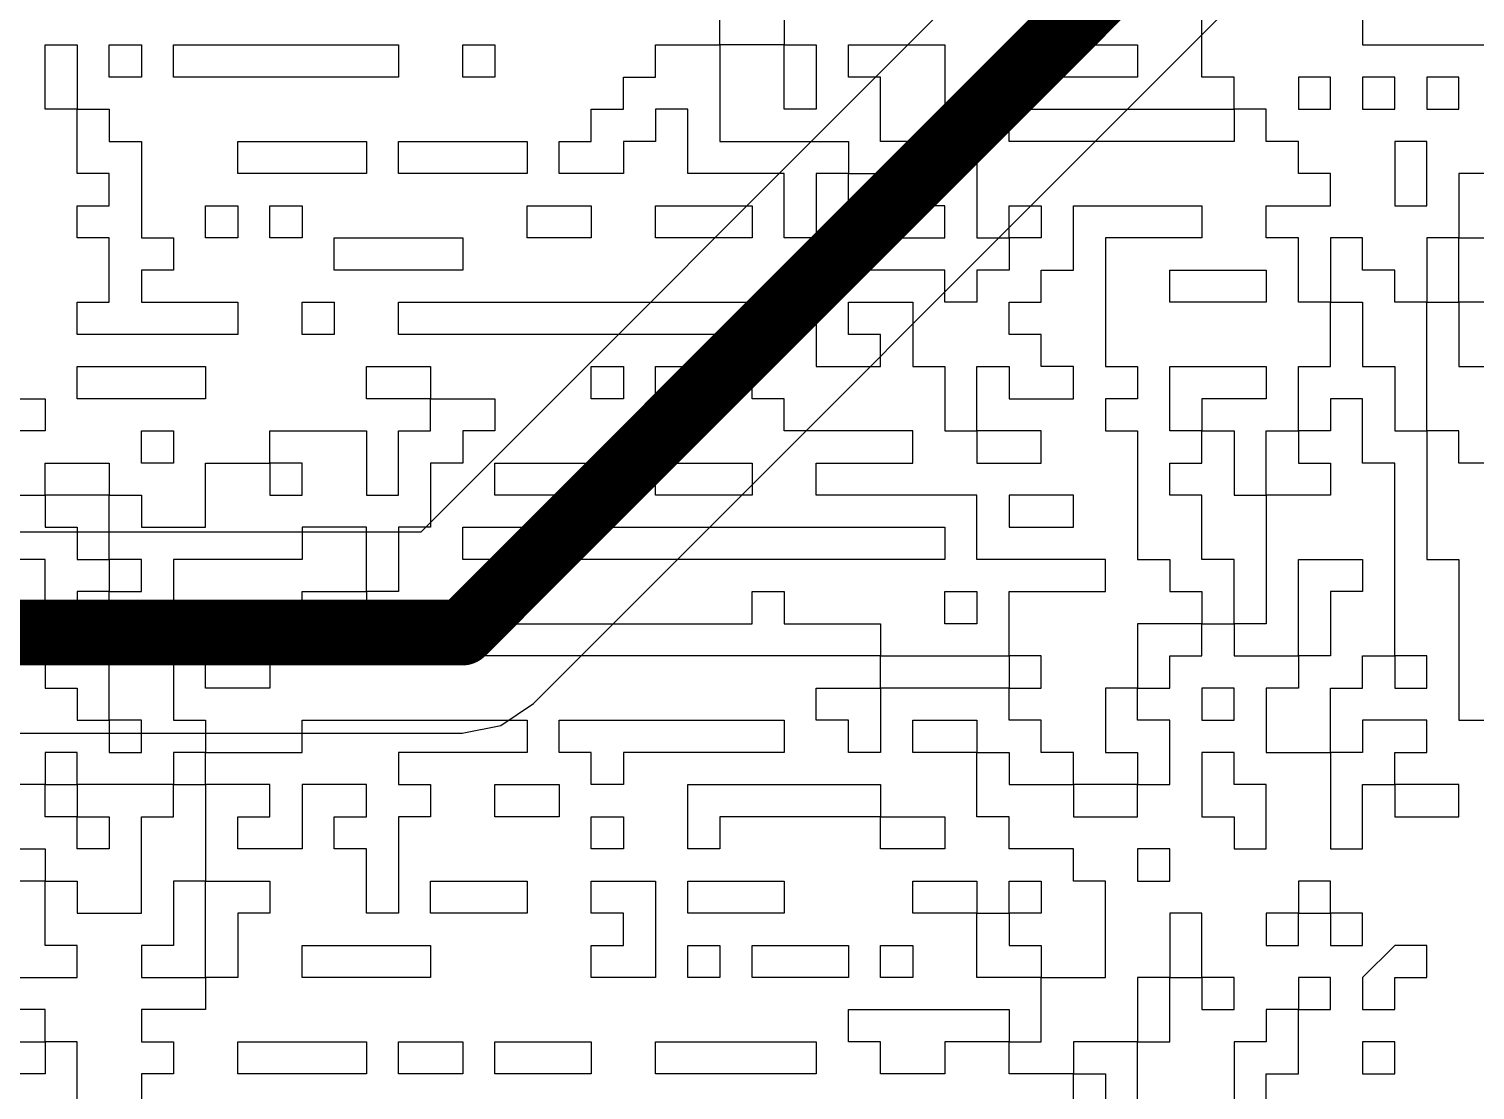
# Model space of a CAD drawing. Header units: inches. Extents: x 0.02 to 6.01, y 0.01 to 5.6.
# Drawn here: x 2.4081 to 2.6283, y 2.4195 to 2.581 of the extents above; entities that cross this region are included whole.
import ezdxf

# ---------------------------------------------------------------- set-up
doc = ezdxf.new("R2010")
doc.units = ezdxf.units.IN
doc.header["$MEASUREMENT"] = 0
for name, color, linetype in [('Bottom Layer', 5, 'Continuous'), ('Bottom Overlay', 54, 'Continuous'), ('Top Layer', 1, 'Continuous')]:
    doc.layers.add(name, color=color, linetype=linetype)

msp = doc.modelspace()

# ---------------------------------------------------------------- linework, layer by layer
at = {"layer": 'Bottom Layer'}
msp.add_lwpolyline([(3.00371, 0.01993, 0.01, 0.01, -0.378866), (0.02422, 2.65597, 0.01, 0.01, 0)], format="xyseb", dxfattribs=at)
at = {"layer": 'Bottom Overlay'}
for p, q in [((2.58675, 2.57365), (2.58675, 2.58833)), ((2.51335, 2.57855), (2.51335, 2.58344)), ((2.52313, 2.58344), (2.52313, 2.57855)), ((2.61121, 2.58344), (2.61121, 2.57855)), ((2.41059, 2.56876), (2.41059, 2.57855)), ((2.41059, 2.57855), (2.41548, 2.57855)), ((2.41548, 2.57855), (2.41548, 2.57365)), ((2.42037, 2.57365), (2.42037, 2.57855)), ((2.42037, 2.57855), (2.42527, 2.57855)), ((2.42527, 2.57855), (2.42527, 2.57365)), ((2.43016, 2.57365), (2.43016, 2.57855)), ((2.43016, 2.57855), (2.46441, 2.57855)), ((2.46441, 2.57855), (2.46441, 2.57365)), ((2.4742, 2.57855), (2.47909, 2.57855)), ((2.4742, 2.57365), (2.4742, 2.57855)), ((2.47909, 2.57855), (2.47909, 2.57365)), ((2.50356, 2.57365), (2.50356, 2.57855)), ((2.50356, 2.57855), (2.51335, 2.57855)), ((2.52313, 2.57855), (2.51335, 2.57855)), ((2.51335, 2.57855), (2.51335, 2.56387)), ((2.52313, 2.57365), (2.52313, 2.57855)), ((2.52313, 2.57855), (2.52803, 2.57855)), ((2.52803, 2.57855), (2.52803, 2.56876)), ((2.53292, 2.57365), (2.53292, 2.57855)), ((2.53292, 2.57855), (2.5476, 2.57855)), ((2.5476, 2.57855), (2.5476, 2.56876)), ((2.55739, 2.57365), (2.55739, 2.57855)), ((2.55739, 2.57855), (2.57696, 2.57855)), ((2.57696, 2.57855), (2.57696, 2.57365)), ((2.61121, 2.57855), (2.63079, 2.57855)), ((2.41548, 2.57365), (2.41548, 2.56876)), ((2.42527, 2.57365), (2.42037, 2.57365)), ((2.45952, 2.57365), (2.43016, 2.57365)), ((2.46441, 2.57365), (2.45952, 2.57365)), ((2.47909, 2.57365), (2.4742, 2.57365)), ((2.49867, 2.56876), (2.49867, 2.57365)), ((2.49867, 2.57365), (2.50356, 2.57365)), ((2.52313, 2.56876), (2.52313, 2.57365)), ((2.53781, 2.57365), (2.53292, 2.57365)), ((2.53781, 2.56387), (2.53781, 2.57365)), ((2.57696, 2.57365), (2.55739, 2.57365)), ((2.59164, 2.57365), (2.58675, 2.57365)), ((2.59164, 2.56876), (2.59164, 2.57365)), ((2.60632, 2.57365), (2.60143, 2.57365)), ((2.60143, 2.57365), (2.60143, 2.56876)), ((2.60632, 2.56876), (2.60632, 2.57365)), ((2.61611, 2.57365), (2.61121, 2.57365)), ((2.61121, 2.57365), (2.61121, 2.56876)), ((2.61611, 2.56876), (2.61611, 2.57365)), ((2.62589, 2.57365), (2.621, 2.57365)), ((2.621, 2.57365), (2.621, 2.56876)), ((2.62589, 2.56876), (2.62589, 2.57365)), ((2.41548, 2.56876), (2.41059, 2.56876)), ((2.41548, 2.55897), (2.41548, 2.56876)), ((2.41548, 2.56876), (2.42037, 2.56876)), ((2.42037, 2.56876), (2.42037, 2.56387)), ((2.49377, 2.56387), (2.49377, 2.56876)), ((2.49377, 2.56876), (2.49867, 2.56876)), ((2.50845, 2.56876), (2.50356, 2.56876)), ((2.50356, 2.56876), (2.50356, 2.56387)), ((2.50845, 2.55897), (2.50845, 2.56876)), ((2.52803, 2.56876), (2.52313, 2.56876)), ((2.5476, 2.56876), (2.55249, 2.56876)), ((2.55249, 2.56876), (2.55249, 2.54919)), ((2.55739, 2.56387), (2.55739, 2.56876)), ((2.55739, 2.56876), (2.59164, 2.56876)), ((2.59164, 2.56876), (2.59164, 2.56387)), ((2.59653, 2.56876), (2.59164, 2.56876)), ((2.59653, 2.56387), (2.59653, 2.56876)), ((2.60143, 2.56876), (2.60632, 2.56876)), ((2.61121, 2.56876), (2.61611, 2.56876)), ((2.621, 2.56876), (2.62589, 2.56876)), ((2.42037, 2.56387), (2.42527, 2.56387)), ((2.42527, 2.56387), (2.42527, 2.54919)), ((2.43995, 2.55897), (2.43995, 2.56387)), ((2.43995, 2.56387), (2.44484, 2.56387)), ((2.44484, 2.56387), (2.44973, 2.56387)), ((2.44973, 2.56387), (2.45952, 2.56387)), ((2.45952, 2.56387), (2.45952, 2.55897)), ((2.46441, 2.55897), (2.46441, 2.56387)), ((2.46441, 2.56387), (2.48399, 2.56387)), ((2.48399, 2.56387), (2.48399, 2.55897)), ((2.48888, 2.55897), (2.48888, 2.56387)), ((2.48888, 2.56387), (2.49377, 2.56387)), ((2.50356, 2.56387), (2.49867, 2.56387)), ((2.49867, 2.56387), (2.49867, 2.55897)), ((2.51335, 2.56387), (2.53292, 2.56387)), ((2.53292, 2.56387), (2.53292, 2.55897)), ((2.54271, 2.56387), (2.53781, 2.56387)), ((2.54271, 2.55897), (2.54271, 2.56387)), ((2.58675, 2.56387), (2.55739, 2.56387)), ((2.59164, 2.56387), (2.58675, 2.56387)), ((2.60143, 2.56387), (2.59653, 2.56387)), ((2.60143, 2.55897), (2.60143, 2.56387)), ((2.621, 2.56387), (2.61611, 2.56387)), ((2.61611, 2.56387), (2.61611, 2.55897)), ((2.621, 2.55408), (2.621, 2.56387)), ((2.42037, 2.55897), (2.41548, 2.55897)), ((2.42037, 2.55408), (2.42037, 2.55897)), ((2.45952, 2.55897), (2.43995, 2.55897)), ((2.48399, 2.55897), (2.46441, 2.55897)), ((2.49867, 2.55897), (2.48888, 2.55897)), ((2.52313, 2.55897), (2.50845, 2.55897)), ((2.52313, 2.55408), (2.52313, 2.55897)), ((2.53292, 2.55897), (2.52803, 2.55897)), ((2.52803, 2.55897), (2.52803, 2.54919)), ((2.53292, 2.54429), (2.53292, 2.55897)), ((2.53292, 2.55897), (2.54271, 2.55897)), ((2.60632, 2.55897), (2.60143, 2.55897)), ((2.60632, 2.55408), (2.60632, 2.55897)), ((2.61611, 2.55897), (2.61611, 2.55408)), ((2.63568, 2.55897), (2.62589, 2.55897)), ((2.62589, 2.55897), (2.62589, 2.54919)), ((2.41548, 2.54919), (2.41548, 2.55408)), ((2.41548, 2.55408), (2.42037, 2.55408)), ((2.43505, 2.54919), (2.43505, 2.55408)), ((2.43505, 2.55408), (2.43995, 2.55408)), ((2.43995, 2.55408), (2.43995, 2.54919)), ((2.44484, 2.54919), (2.44484, 2.55408)), ((2.44484, 2.55408), (2.44973, 2.55408)), ((2.44973, 2.55408), (2.44973, 2.54919)), ((2.48399, 2.54919), (2.48399, 2.55408)), ((2.48399, 2.55408), (2.49377, 2.55408)), ((2.49377, 2.55408), (2.49377, 2.54919)), ((2.50356, 2.54919), (2.50356, 2.55408)), ((2.50356, 2.55408), (2.51824, 2.55408)), ((2.51824, 2.55408), (2.51824, 2.54919)), ((2.52313, 2.54919), (2.52313, 2.55408)), ((2.5476, 2.55408), (2.53781, 2.55408)), ((2.53781, 2.55408), (2.53781, 2.54919)), ((2.5476, 2.54919), (2.5476, 2.55408)), ((2.55739, 2.54919), (2.55739, 2.55408)), ((2.55739, 2.55408), (2.56228, 2.55408)), ((2.56228, 2.55408), (2.56228, 2.54919)), ((2.56717, 2.54429), (2.56717, 2.55408)), ((2.56717, 2.55408), (2.58675, 2.55408)), ((2.58675, 2.55408), (2.58675, 2.54919)), ((2.59653, 2.54919), (2.59653, 2.55408)), ((2.59653, 2.55408), (2.60632, 2.55408)), ((2.61611, 2.55408), (2.621, 2.55408)), ((2.42037, 2.54919), (2.41548, 2.54919)), ((2.42037, 2.54429), (2.42037, 2.54919)), ((2.42527, 2.54919), (2.43016, 2.54919)), ((2.43016, 2.54919), (2.43016, 2.54429)), ((2.43995, 2.54919), (2.43505, 2.54919)), ((2.44973, 2.54919), (2.44484, 2.54919)), ((2.45463, 2.54429), (2.45463, 2.54919)), ((2.45463, 2.54919), (2.4742, 2.54919)), ((2.4742, 2.54919), (2.4742, 2.54429)), ((2.48888, 2.54919), (2.48399, 2.54919)), ((2.49377, 2.54919), (2.48888, 2.54919)), ((2.50845, 2.54919), (2.50356, 2.54919)), ((2.51824, 2.54919), (2.50845, 2.54919)), ((2.52803, 2.54919), (2.52313, 2.54919)), ((2.53781, 2.54919), (2.5476, 2.54919)), ((2.55249, 2.54919), (2.55739, 2.54919)), ((2.56228, 2.54919), (2.55739, 2.54919)), ((2.55739, 2.54919), (2.55739, 2.54429)), ((2.58675, 2.54919), (2.57207, 2.54919)), ((2.57207, 2.54919), (2.57207, 2.52961)), ((2.60143, 2.54919), (2.59653, 2.54919)), ((2.60143, 2.5394), (2.60143, 2.54919)), ((2.61121, 2.54919), (2.60632, 2.54919)), ((2.60632, 2.54919), (2.60632, 2.5394)), ((2.61121, 2.54429), (2.61121, 2.54919)), ((2.62589, 2.54919), (2.621, 2.54919)), ((2.621, 2.54919), (2.621, 2.5394)), ((2.62589, 2.5394), (2.62589, 2.54919)), ((2.62589, 2.54919), (2.63079, 2.54919)), ((2.42037, 2.5394), (2.42037, 2.54429)), ((2.43016, 2.54429), (2.42527, 2.54429)), ((2.42527, 2.54429), (2.42527, 2.5394)), ((2.46931, 2.54429), (2.45463, 2.54429)), ((2.4742, 2.54429), (2.46931, 2.54429)), ((2.5476, 2.54429), (2.53292, 2.54429)), ((2.5476, 2.5394), (2.5476, 2.54429)), ((2.55739, 2.54429), (2.55249, 2.54429)), ((2.55249, 2.54429), (2.55249, 2.5394)), ((2.56228, 2.5394), (2.56228, 2.54429)), ((2.56228, 2.54429), (2.56717, 2.54429)), ((2.58185, 2.5394), (2.58185, 2.54429)), ((2.58185, 2.54429), (2.59164, 2.54429)), ((2.59164, 2.54429), (2.59653, 2.54429)), ((2.59653, 2.54429), (2.59653, 2.5394)), ((2.61611, 2.54429), (2.61121, 2.54429)), ((2.61611, 2.5394), (2.61611, 2.54429)), ((2.41548, 2.53451), (2.41548, 2.5394)), ((2.41548, 2.5394), (2.42037, 2.5394)), ((2.42527, 2.5394), (2.43995, 2.5394)), ((2.43995, 2.5394), (2.43995, 2.53451)), ((2.44973, 2.5394), (2.45463, 2.5394)), ((2.44973, 2.53451), (2.44973, 2.5394)), ((2.45463, 2.5394), (2.45463, 2.53451)), ((2.46441, 2.53451), (2.46441, 2.5394)), ((2.46441, 2.5394), (2.52803, 2.5394)), ((2.52803, 2.5394), (2.52803, 2.52961)), ((2.53292, 2.53451), (2.53292, 2.5394)), ((2.53292, 2.5394), (2.54271, 2.5394)), ((2.54271, 2.5394), (2.54271, 2.52961)), ((2.55249, 2.5394), (2.5476, 2.5394)), ((2.55739, 2.53451), (2.55739, 2.5394)), ((2.55739, 2.5394), (2.56228, 2.5394)), ((2.59653, 2.5394), (2.58185, 2.5394)), ((2.60632, 2.5394), (2.60143, 2.5394)), ((2.60632, 2.52961), (2.60632, 2.5394)), ((2.60632, 2.5394), (2.61121, 2.5394)), ((2.61121, 2.5394), (2.61121, 2.52961)), ((2.621, 2.5394), (2.61611, 2.5394)), ((2.621, 2.51983), (2.621, 2.5394)), ((2.621, 2.5394), (2.62589, 2.5394)), ((2.63079, 2.5394), (2.62589, 2.5394)), ((2.62589, 2.5394), (2.62589, 2.52961)), ((2.43995, 2.53451), (2.41548, 2.53451)), ((2.45463, 2.53451), (2.44973, 2.53451)), ((2.51824, 2.53451), (2.46441, 2.53451)), ((2.51824, 2.52472), (2.51824, 2.53451)), ((2.53781, 2.53451), (2.53292, 2.53451)), ((2.53781, 2.52961), (2.53781, 2.53451)), ((2.56228, 2.53451), (2.55739, 2.53451)), ((2.56228, 2.52961), (2.56228, 2.53451)), ((2.41548, 2.52472), (2.41548, 2.52961)), ((2.41548, 2.52961), (2.43505, 2.52961)), ((2.43505, 2.52961), (2.43505, 2.52472)), ((2.45952, 2.52472), (2.45952, 2.52961)), ((2.45952, 2.52961), (2.46441, 2.52961)), ((2.46441, 2.52961), (2.46931, 2.52961)), ((2.46931, 2.52961), (2.46931, 2.52472)), ((2.49377, 2.52472), (2.49377, 2.52961)), ((2.49377, 2.52961), (2.49867, 2.52961)), ((2.49867, 2.52961), (2.49867, 2.52472)), ((2.50356, 2.52472), (2.50356, 2.52961)), ((2.50356, 2.52961), (2.50845, 2.52961)), ((2.50845, 2.52961), (2.50845, 2.52472)), ((2.52803, 2.52961), (2.53781, 2.52961)), ((2.54271, 2.52961), (2.5476, 2.52961)), ((2.5476, 2.52961), (2.5476, 2.51983)), ((2.55249, 2.51983), (2.55249, 2.52961)), ((2.55249, 2.52961), (2.55739, 2.52961)), ((2.55739, 2.52961), (2.55739, 2.52472)), ((2.56717, 2.52961), (2.56228, 2.52961)), ((2.56717, 2.52472), (2.56717, 2.52961)), ((2.57207, 2.52961), (2.57696, 2.52961)), ((2.57696, 2.52961), (2.57696, 2.52472)), ((2.58185, 2.51983), (2.58185, 2.52961)), ((2.58185, 2.52961), (2.59653, 2.52961)), ((2.59653, 2.52961), (2.59653, 2.52472)), ((2.60143, 2.51983), (2.60143, 2.52961)), ((2.60143, 2.52961), (2.60632, 2.52961)), ((2.61121, 2.52961), (2.61611, 2.52961)), ((2.61611, 2.52961), (2.61611, 2.51983)), ((2.62589, 2.52961), (2.63079, 2.52961)), ((2.38123, 2.52472), (2.41059, 2.52472)), ((2.41059, 2.52472), (2.41059, 2.51983)), ((2.42037, 2.52472), (2.41548, 2.52472)), ((2.42527, 2.52472), (2.42037, 2.52472)), ((2.43505, 2.52472), (2.42527, 2.52472)), ((2.46931, 2.52472), (2.45952, 2.52472)), ((2.46931, 2.51983), (2.46931, 2.52472)), ((2.46931, 2.52472), (2.47909, 2.52472)), ((2.47909, 2.52472), (2.47909, 2.51983)), ((2.49867, 2.52472), (2.49377, 2.52472)), ((2.50845, 2.52472), (2.50356, 2.52472)), ((2.52313, 2.52472), (2.51824, 2.52472)), ((2.52313, 2.51983), (2.52313, 2.52472)), ((2.55739, 2.52472), (2.56717, 2.52472)), ((2.57696, 2.52472), (2.57207, 2.52472)), ((2.57207, 2.52472), (2.57207, 2.51983)), ((2.58675, 2.52472), (2.58675, 2.51983)), ((2.59653, 2.52472), (2.58675, 2.52472)), ((2.61121, 2.52472), (2.60632, 2.52472)), ((2.60632, 2.52472), (2.60632, 2.51983)), ((2.61121, 2.51493), (2.61121, 2.52472)), ((2.41059, 2.51983), (2.40569, 2.51983)), ((2.42527, 2.51493), (2.42527, 2.51983)), ((2.42527, 2.51983), (2.43016, 2.51983)), ((2.43016, 2.51983), (2.43016, 2.51493)), ((2.44484, 2.51493), (2.44484, 2.51983)), ((2.44484, 2.51983), (2.45952, 2.51983)), ((2.45952, 2.51983), (2.45952, 2.51004)), ((2.46441, 2.51004), (2.46441, 2.51983)), ((2.46441, 2.51983), (2.46931, 2.51983)), ((2.47909, 2.51983), (2.4742, 2.51983)), ((2.4742, 2.51983), (2.4742, 2.51493)), ((2.54271, 2.51983), (2.52313, 2.51983)), ((2.54271, 2.51493), (2.54271, 2.51983)), ((2.5476, 2.51983), (2.55249, 2.51983)), ((2.55249, 2.51983), (2.55249, 2.51493)), ((2.56228, 2.51983), (2.55249, 2.51983)), ((2.56228, 2.51493), (2.56228, 2.51983)), ((2.57207, 2.51983), (2.57696, 2.51983)), ((2.57696, 2.51983), (2.57696, 2.50025)), ((2.58675, 2.51983), (2.58185, 2.51983)), ((2.58675, 2.51493), (2.58675, 2.51983)), ((2.58675, 2.51983), (2.59164, 2.51983)), ((2.59164, 2.51983), (2.59164, 2.51004)), ((2.59653, 2.51493), (2.59653, 2.51983)), ((2.59653, 2.51983), (2.60143, 2.51983)), ((2.60143, 2.51983), (2.60143, 2.51493)), ((2.60632, 2.51983), (2.60143, 2.51983)), ((2.61611, 2.51983), (2.621, 2.51983)), ((2.62589, 2.51983), (2.621, 2.51983)), ((2.621, 2.51983), (2.621, 2.50025)), ((2.62589, 2.51493), (2.62589, 2.51983)), ((2.41059, 2.51004), (2.41059, 2.51493)), ((2.41059, 2.51493), (2.42037, 2.51493)), ((2.42037, 2.51493), (2.42037, 2.51004)), ((2.43016, 2.51493), (2.42527, 2.51493)), ((2.43505, 2.50515), (2.43505, 2.51493)), ((2.43505, 2.51493), (2.44484, 2.51493)), ((2.44484, 2.51493), (2.44484, 2.51004)), ((2.44973, 2.51493), (2.44484, 2.51493)), ((2.44973, 2.51004), (2.44973, 2.51493)), ((2.4742, 2.51493), (2.46931, 2.51493)), ((2.46931, 2.51493), (2.46931, 2.50515)), ((2.47909, 2.51004), (2.47909, 2.51493)), ((2.47909, 2.51493), (2.49867, 2.51493)), ((2.49867, 2.51493), (2.49867, 2.51004)), ((2.50356, 2.51004), (2.50356, 2.51493)), ((2.50356, 2.51493), (2.51824, 2.51493)), ((2.51824, 2.51493), (2.51824, 2.51004)), ((2.52803, 2.51004), (2.52803, 2.51493)), ((2.52803, 2.51493), (2.54271, 2.51493)), ((2.55249, 2.51493), (2.56228, 2.51493)), ((2.58185, 2.51004), (2.58185, 2.51493)), ((2.58185, 2.51493), (2.58675, 2.51493)), ((2.59653, 2.51004), (2.59653, 2.51493)), ((2.60143, 2.51493), (2.60632, 2.51493)), ((2.60632, 2.51493), (2.60632, 2.51004)), ((2.61611, 2.51493), (2.61121, 2.51493)), ((2.61611, 2.48557), (2.61611, 2.51493)), ((2.63079, 2.51493), (2.62589, 2.51493)), ((2.40569, 2.51004), (2.41059, 2.51004)), ((2.42037, 2.51004), (2.41059, 2.51004)), ((2.41059, 2.51004), (2.41059, 2.50515)), ((2.42037, 2.50025), (2.42037, 2.51004)), ((2.42037, 2.51004), (2.42527, 2.51004)), ((2.42527, 2.51004), (2.42527, 2.50515)), ((2.44484, 2.51004), (2.44973, 2.51004)), ((2.45952, 2.51004), (2.46441, 2.51004)), ((2.49867, 2.51004), (2.47909, 2.51004)), ((2.50845, 2.51004), (2.50356, 2.51004)), ((2.51824, 2.51004), (2.50845, 2.51004)), ((2.55249, 2.51004), (2.52803, 2.51004)), ((2.55249, 2.50025), (2.55249, 2.51004)), ((2.56717, 2.51004), (2.55739, 2.51004)), ((2.55739, 2.51004), (2.55739, 2.50515)), ((2.56717, 2.50515), (2.56717, 2.51004)), ((2.58675, 2.51004), (2.58185, 2.51004)), ((2.58675, 2.50025), (2.58675, 2.51004)), ((2.59164, 2.51004), (2.59653, 2.51004)), ((2.60632, 2.51004), (2.59653, 2.51004)), ((2.59653, 2.51004), (2.59653, 2.49047)), ((2.41059, 2.50515), (2.41548, 2.50515)), ((2.41548, 2.50515), (2.41548, 2.50025)), ((2.42527, 2.50515), (2.43505, 2.50515)), ((2.45952, 2.50515), (2.44973, 2.50515)), ((2.44973, 2.50515), (2.44973, 2.50025)), ((2.45952, 2.49536), (2.45952, 2.50515)), ((2.46931, 2.50515), (2.46441, 2.50515)), ((2.46441, 2.50515), (2.46441, 2.49536)), ((2.4742, 2.50025), (2.4742, 2.50515)), ((2.4742, 2.50515), (2.5476, 2.50515)), ((2.5476, 2.50515), (2.5476, 2.50025)), ((2.55739, 2.50515), (2.56717, 2.50515)), ((2.41059, 2.50025), (2.40569, 2.50025)), ((2.41059, 2.49047), (2.41059, 2.50025)), ((2.41548, 2.50025), (2.42037, 2.50025)), ((2.42037, 2.50025), (2.42037, 2.49536)), ((2.42527, 2.50025), (2.42037, 2.50025)), ((2.42527, 2.49536), (2.42527, 2.50025)), ((2.44973, 2.50025), (2.43016, 2.50025)), ((2.43016, 2.50025), (2.43016, 2.49047)), ((2.48888, 2.50025), (2.4742, 2.50025)), ((2.49377, 2.50025), (2.48888, 2.50025)), ((2.5476, 2.50025), (2.49377, 2.50025)), ((2.57207, 2.50025), (2.55249, 2.50025)), ((2.57207, 2.49536), (2.57207, 2.50025)), ((2.57696, 2.50025), (2.58185, 2.50025)), ((2.58185, 2.50025), (2.58185, 2.49536)), ((2.59164, 2.50025), (2.58675, 2.50025)), ((2.59164, 2.49047), (2.59164, 2.50025)), ((2.60143, 2.48557), (2.60143, 2.50025)), ((2.60143, 2.50025), (2.61121, 2.50025)), ((2.61121, 2.50025), (2.61121, 2.49536)), ((2.621, 2.50025), (2.62589, 2.50025)), ((2.62589, 2.50025), (2.62589, 2.47579)), ((2.42037, 2.49536), (2.41548, 2.49536)), ((2.41548, 2.49536), (2.41548, 2.49047)), ((2.42037, 2.49047), (2.42037, 2.49536)), ((2.42037, 2.49536), (2.42527, 2.49536)), ((2.44973, 2.49047), (2.44973, 2.49536)), ((2.44973, 2.49536), (2.45952, 2.49536)), ((2.45952, 2.49536), (2.45952, 2.49047)), ((2.46441, 2.49536), (2.45952, 2.49536)), ((2.51824, 2.49047), (2.51824, 2.49536)), ((2.51824, 2.49536), (2.52313, 2.49536)), ((2.52313, 2.49536), (2.52313, 2.49047)), ((2.5476, 2.49047), (2.5476, 2.49536)), ((2.5476, 2.49536), (2.55249, 2.49536)), ((2.55249, 2.49536), (2.55249, 2.49047)), ((2.55739, 2.48557), (2.55739, 2.49536)), ((2.55739, 2.49536), (2.57207, 2.49536)), ((2.58185, 2.49536), (2.58675, 2.49536)), ((2.58675, 2.49536), (2.58675, 2.49047)), ((2.61121, 2.49536), (2.60632, 2.49536)), ((2.60632, 2.49536), (2.60632, 2.48557)), ((2.40569, 2.49047), (2.41059, 2.49047)), ((2.41548, 2.49047), (2.41059, 2.49047)), ((2.41059, 2.49047), (2.41059, 2.48068)), ((2.41548, 2.48557), (2.41548, 2.49047)), ((2.41548, 2.49047), (2.42037, 2.49047)), ((2.43016, 2.49047), (2.43995, 2.49047)), ((2.43995, 2.49047), (2.43995, 2.48557)), ((2.44484, 2.48557), (2.44484, 2.49047)), ((2.44484, 2.49047), (2.44973, 2.49047)), ((2.45952, 2.49047), (2.45463, 2.49047)), ((2.45463, 2.49047), (2.45463, 2.48557)), ((2.4742, 2.48557), (2.4742, 2.49047)), ((2.4742, 2.49047), (2.51824, 2.49047)), ((2.52313, 2.49047), (2.53781, 2.49047)), ((2.53781, 2.49047), (2.53781, 2.48557)), ((2.55249, 2.49047), (2.5476, 2.49047)), ((2.58675, 2.49047), (2.57696, 2.49047)), ((2.57696, 2.49047), (2.57696, 2.48068)), ((2.58675, 2.48557), (2.58675, 2.49047)), ((2.58675, 2.49047), (2.59164, 2.49047)), ((2.59653, 2.49047), (2.59164, 2.49047)), ((2.59164, 2.49047), (2.59164, 2.48557)), ((2.42037, 2.48557), (2.41548, 2.48557)), ((2.42037, 2.47579), (2.42037, 2.48557)), ((2.43505, 2.48557), (2.43016, 2.48557)), ((2.43016, 2.48557), (2.43016, 2.47579)), ((2.43505, 2.48068), (2.43505, 2.48557)), ((2.43995, 2.48557), (2.44484, 2.48557)), ((2.44973, 2.48557), (2.44484, 2.48557)), ((2.44484, 2.48557), (2.44484, 2.48068)), ((2.45463, 2.48557), (2.44973, 2.48557)), ((2.52803, 2.48557), (2.4742, 2.48557)), ((2.53292, 2.48557), (2.52803, 2.48557)), ((2.53781, 2.48557), (2.53292, 2.48557)), ((2.53781, 2.48068), (2.53781, 2.48557)), ((2.53781, 2.48557), (2.55739, 2.48557)), ((2.55739, 2.48557), (2.55739, 2.48068)), ((2.56228, 2.48557), (2.55739, 2.48557)), ((2.56228, 2.48068), (2.56228, 2.48557)), ((2.58185, 2.48068), (2.58185, 2.48557)), ((2.58185, 2.48557), (2.58675, 2.48557)), ((2.59164, 2.48557), (2.60143, 2.48557)), ((2.60632, 2.48557), (2.60143, 2.48557)), ((2.60143, 2.48557), (2.60143, 2.48068)), ((2.61121, 2.48068), (2.61121, 2.48557)), ((2.61121, 2.48557), (2.61611, 2.48557)), ((2.61611, 2.48557), (2.61611, 2.48068)), ((2.621, 2.48557), (2.61611, 2.48557)), ((2.621, 2.48068), (2.621, 2.48557)), ((2.41059, 2.48068), (2.41548, 2.48068)), ((2.41548, 2.48068), (2.41548, 2.47579)), ((2.44484, 2.48068), (2.43505, 2.48068)), ((2.52803, 2.47579), (2.52803, 2.48068)), ((2.52803, 2.48068), (2.53781, 2.48068)), ((2.53781, 2.48068), (2.53781, 2.47579)), ((2.54271, 2.48068), (2.53781, 2.48068)), ((2.5476, 2.48068), (2.54271, 2.48068)), ((2.55739, 2.48068), (2.5476, 2.48068)), ((2.55739, 2.47579), (2.55739, 2.48068)), ((2.55739, 2.48068), (2.56228, 2.48068)), ((2.57696, 2.48068), (2.57207, 2.48068)), ((2.57207, 2.48068), (2.57207, 2.47089)), ((2.57696, 2.47579), (2.57696, 2.48068)), ((2.57696, 2.48068), (2.58185, 2.48068)), ((2.59164, 2.48068), (2.58675, 2.48068)), ((2.58675, 2.48068), (2.58675, 2.47579)), ((2.59164, 2.47579), (2.59164, 2.48068)), ((2.60143, 2.48068), (2.59653, 2.48068)), ((2.59653, 2.48068), (2.59653, 2.47089)), ((2.60632, 2.47089), (2.60632, 2.48068)), ((2.60632, 2.48068), (2.61121, 2.48068)), ((2.61611, 2.48068), (2.621, 2.48068)), ((2.41548, 2.47579), (2.42037, 2.47579)), ((2.42037, 2.47579), (2.42037, 2.47089)), ((2.42527, 2.47579), (2.42037, 2.47579)), ((2.42527, 2.47089), (2.42527, 2.47579)), ((2.43016, 2.47579), (2.43505, 2.47579)), ((2.43505, 2.47579), (2.43505, 2.47089)), ((2.44973, 2.47089), (2.44973, 2.47579)), ((2.44973, 2.47579), (2.48399, 2.47579)), ((2.48399, 2.47579), (2.48399, 2.47089)), ((2.48888, 2.47089), (2.48888, 2.47579)), ((2.48888, 2.47579), (2.49377, 2.47579)), ((2.49377, 2.47579), (2.49867, 2.47579)), ((2.49867, 2.47579), (2.52313, 2.47579)), ((2.52313, 2.47579), (2.52313, 2.47089)), ((2.53292, 2.47579), (2.52803, 2.47579)), ((2.53292, 2.47089), (2.53292, 2.47579)), ((2.53781, 2.47579), (2.53781, 2.47089)), ((2.54271, 2.47089), (2.54271, 2.47579)), ((2.54271, 2.47579), (2.55249, 2.47579)), ((2.55249, 2.47579), (2.55249, 2.47089)), ((2.56228, 2.47579), (2.55739, 2.47579)), ((2.56228, 2.47089), (2.56228, 2.47579)), ((2.58185, 2.47579), (2.57696, 2.47579)), ((2.58185, 2.466), (2.58185, 2.47579)), ((2.58675, 2.47579), (2.59164, 2.47579)), ((2.621, 2.47579), (2.61121, 2.47579)), ((2.61121, 2.47579), (2.61121, 2.47089)), ((2.621, 2.47089), (2.621, 2.47579)), ((2.62589, 2.47579), (2.63079, 2.47579)), ((2.41548, 2.47089), (2.41059, 2.47089)), ((2.41059, 2.47089), (2.41059, 2.466)), ((2.41548, 2.466), (2.41548, 2.47089)), ((2.42037, 2.47089), (2.42527, 2.47089)), ((2.43505, 2.47089), (2.43016, 2.47089)), ((2.43016, 2.47089), (2.43016, 2.466)), ((2.43505, 2.466), (2.43505, 2.47089)), ((2.43505, 2.47089), (2.44973, 2.47089)), ((2.48399, 2.47089), (2.46441, 2.47089)), ((2.46441, 2.47089), (2.46441, 2.466)), ((2.49377, 2.47089), (2.48888, 2.47089)), ((2.49377, 2.466), (2.49377, 2.47089)), ((2.52313, 2.47089), (2.49867, 2.47089)), ((2.49867, 2.47089), (2.49867, 2.466)), ((2.53781, 2.47089), (2.53292, 2.47089)), ((2.5476, 2.47089), (2.54271, 2.47089)), ((2.55249, 2.47089), (2.5476, 2.47089)), ((2.55249, 2.46111), (2.55249, 2.47089)), ((2.55249, 2.47089), (2.55739, 2.47089)), ((2.55739, 2.47089), (2.55739, 2.466)), ((2.56717, 2.47089), (2.56228, 2.47089)), ((2.56717, 2.466), (2.56717, 2.47089)), ((2.57207, 2.47089), (2.57696, 2.47089)), ((2.57696, 2.47089), (2.57696, 2.466)), ((2.59164, 2.47089), (2.58675, 2.47089)), ((2.58675, 2.47089), (2.58675, 2.46111)), ((2.59164, 2.466), (2.59164, 2.47089)), ((2.59653, 2.47089), (2.60632, 2.47089)), ((2.60632, 2.47089), (2.60632, 2.45621)), ((2.61121, 2.47089), (2.60632, 2.47089)), ((2.61611, 2.466), (2.61611, 2.47089)), ((2.61611, 2.47089), (2.621, 2.47089)), ((2.41059, 2.466), (2.40569, 2.466)), ((2.41059, 2.46111), (2.41059, 2.466)), ((2.41059, 2.466), (2.41548, 2.466)), ((2.41548, 2.466), (2.41548, 2.46111)), ((2.43016, 2.466), (2.41548, 2.466)), ((2.43016, 2.46111), (2.43016, 2.466)), ((2.43016, 2.466), (2.43505, 2.466)), ((2.43995, 2.466), (2.43505, 2.466)), ((2.43505, 2.466), (2.43505, 2.45132)), ((2.44484, 2.466), (2.43995, 2.466)), ((2.44484, 2.46111), (2.44484, 2.466)), ((2.45952, 2.466), (2.44973, 2.466)), ((2.44973, 2.466), (2.44973, 2.45621)), ((2.45952, 2.46111), (2.45952, 2.466)), ((2.46441, 2.466), (2.46931, 2.466)), ((2.46931, 2.466), (2.46931, 2.46111)), ((2.47909, 2.466), (2.48399, 2.466)), ((2.47909, 2.46111), (2.47909, 2.466)), ((2.48399, 2.466), (2.48888, 2.466)), ((2.48888, 2.466), (2.48888, 2.46111)), ((2.49867, 2.466), (2.49377, 2.466)), ((2.50845, 2.45621), (2.50845, 2.466)), ((2.50845, 2.466), (2.53781, 2.466)), ((2.53781, 2.466), (2.53781, 2.46111)), ((2.55739, 2.466), (2.56717, 2.466)), ((2.57696, 2.466), (2.56717, 2.466)), ((2.56717, 2.466), (2.56717, 2.46111)), ((2.57696, 2.46111), (2.57696, 2.466)), ((2.57696, 2.466), (2.58185, 2.466)), ((2.59653, 2.466), (2.59164, 2.466)), ((2.59653, 2.45621), (2.59653, 2.466)), ((2.61121, 2.45621), (2.61121, 2.466)), ((2.61121, 2.466), (2.61611, 2.466)), ((2.61611, 2.466), (2.61611, 2.46111)), ((2.62589, 2.466), (2.61611, 2.466)), ((2.62589, 2.46111), (2.62589, 2.466)), ((2.41548, 2.46111), (2.41059, 2.46111)), ((2.41548, 2.45621), (2.41548, 2.46111)), ((2.41548, 2.46111), (2.42037, 2.46111)), ((2.42037, 2.46111), (2.42037, 2.45621)), ((2.42527, 2.44643), (2.42527, 2.46111)), ((2.42527, 2.46111), (2.43016, 2.46111)), ((2.43995, 2.45621), (2.43995, 2.46111)), ((2.43995, 2.46111), (2.44484, 2.46111)), ((2.45463, 2.45621), (2.45463, 2.46111)), ((2.45463, 2.46111), (2.45952, 2.46111)), ((2.46931, 2.46111), (2.46441, 2.46111)), ((2.46441, 2.46111), (2.46441, 2.44643)), ((2.48888, 2.46111), (2.47909, 2.46111)), ((2.49377, 2.45621), (2.49377, 2.46111)), ((2.49377, 2.46111), (2.49867, 2.46111)), ((2.49867, 2.46111), (2.49867, 2.45621)), ((2.51824, 2.46111), (2.51335, 2.46111)), ((2.51335, 2.46111), (2.51335, 2.45621)), ((2.52313, 2.46111), (2.51824, 2.46111)), ((2.53781, 2.46111), (2.52313, 2.46111)), ((2.53781, 2.45621), (2.53781, 2.46111)), ((2.53781, 2.46111), (2.5476, 2.46111)), ((2.5476, 2.46111), (2.5476, 2.45621)), ((2.55739, 2.46111), (2.55249, 2.46111)), ((2.55739, 2.45621), (2.55739, 2.46111)), ((2.56717, 2.46111), (2.57696, 2.46111)), ((2.58675, 2.46111), (2.59164, 2.46111)), ((2.59164, 2.46111), (2.59164, 2.45621)), ((2.61611, 2.46111), (2.62589, 2.46111)), ((2.40569, 2.45621), (2.41059, 2.45621)), ((2.41059, 2.45621), (2.41059, 2.45132)), ((2.42037, 2.45621), (2.41548, 2.45621)), ((2.44973, 2.45621), (2.43995, 2.45621)), ((2.45952, 2.45621), (2.45463, 2.45621)), ((2.45952, 2.44643), (2.45952, 2.45621)), ((2.49867, 2.45621), (2.49377, 2.45621)), ((2.51335, 2.45621), (2.50845, 2.45621)), ((2.5476, 2.45621), (2.53781, 2.45621)), ((2.56717, 2.45621), (2.55739, 2.45621)), ((2.56717, 2.45132), (2.56717, 2.45621)), ((2.58185, 2.45621), (2.57696, 2.45621)), ((2.57696, 2.45621), (2.57696, 2.45132)), ((2.58185, 2.45132), (2.58185, 2.45621)), ((2.59164, 2.45621), (2.59653, 2.45621)), ((2.60632, 2.45621), (2.61121, 2.45621)), ((2.41059, 2.45132), (2.40569, 2.45132)), ((2.41059, 2.44153), (2.41059, 2.45132)), ((2.41059, 2.45132), (2.41548, 2.45132)), ((2.41548, 2.45132), (2.41548, 2.44643)), ((2.43505, 2.45132), (2.43016, 2.45132)), ((2.43016, 2.45132), (2.43016, 2.44153)), ((2.43505, 2.44643), (2.43505, 2.45132)), ((2.43505, 2.45132), (2.44484, 2.45132)), ((2.44484, 2.45132), (2.44484, 2.44643)), ((2.46931, 2.44643), (2.46931, 2.45132)), ((2.46931, 2.45132), (2.48399, 2.45132)), ((2.48399, 2.45132), (2.48399, 2.44643)), ((2.49377, 2.44643), (2.49377, 2.45132)), ((2.49377, 2.45132), (2.50356, 2.45132)), ((2.50356, 2.45132), (2.50356, 2.43664)), ((2.50845, 2.44643), (2.50845, 2.45132)), ((2.50845, 2.45132), (2.52313, 2.45132)), ((2.52313, 2.45132), (2.52313, 2.44643)), ((2.54271, 2.44643), (2.54271, 2.45132)), ((2.54271, 2.45132), (2.55249, 2.45132)), ((2.55249, 2.45132), (2.55249, 2.44643)), ((2.55739, 2.44643), (2.55739, 2.45132)), ((2.55739, 2.45132), (2.56228, 2.45132)), ((2.56228, 2.45132), (2.56228, 2.44643)), ((2.57207, 2.45132), (2.56717, 2.45132)), ((2.57207, 2.43664), (2.57207, 2.45132)), ((2.57696, 2.45132), (2.58185, 2.45132)), ((2.60632, 2.45132), (2.60143, 2.45132)), ((2.60143, 2.45132), (2.60143, 2.44643)), ((2.60632, 2.44643), (2.60632, 2.45132)), ((2.41548, 2.44643), (2.42527, 2.44643)), ((2.43505, 2.43664), (2.43505, 2.44643)), ((2.44484, 2.44643), (2.43995, 2.44643)), ((2.43995, 2.44643), (2.43995, 2.43664)), ((2.46441, 2.44643), (2.45952, 2.44643)), ((2.48399, 2.44643), (2.46931, 2.44643)), ((2.49867, 2.44643), (2.49377, 2.44643)), ((2.49867, 2.44153), (2.49867, 2.44643)), ((2.51824, 2.44643), (2.50845, 2.44643)), ((2.52313, 2.44643), (2.51824, 2.44643)), ((2.55249, 2.44643), (2.54271, 2.44643)), ((2.55249, 2.44643), (2.55739, 2.44643)), ((2.55249, 2.43664), (2.55249, 2.44643)), ((2.56228, 2.44643), (2.55739, 2.44643)), ((2.55739, 2.44643), (2.55739, 2.44153)), ((2.58675, 2.44643), (2.58185, 2.44643)), ((2.58185, 2.44643), (2.58185, 2.43664)), ((2.58675, 2.43664), (2.58675, 2.44643)), ((2.60143, 2.44643), (2.59653, 2.44643)), ((2.59653, 2.44643), (2.59653, 2.44153)), ((2.60143, 2.44643), (2.60632, 2.44643)), ((2.60143, 2.44153), (2.60143, 2.44643)), ((2.60632, 2.44643), (2.60632, 2.44153)), ((2.61121, 2.44643), (2.60632, 2.44643)), ((2.61121, 2.44153), (2.61121, 2.44643)), ((2.41548, 2.44153), (2.41059, 2.44153)), ((2.41548, 2.43664), (2.41548, 2.44153)), ((2.43016, 2.44153), (2.42527, 2.44153)), ((2.42527, 2.44153), (2.42527, 2.43664)), ((2.44973, 2.43664), (2.44973, 2.44153)), ((2.44973, 2.44153), (2.45952, 2.44153)), ((2.45952, 2.44153), (2.46441, 2.44153)), ((2.46441, 2.44153), (2.46931, 2.44153)), ((2.46931, 2.44153), (2.46931, 2.43664)), ((2.49377, 2.43664), (2.49377, 2.44153)), ((2.49377, 2.44153), (2.49867, 2.44153)), ((2.50845, 2.44153), (2.51335, 2.44153)), ((2.50845, 2.43664), (2.50845, 2.44153)), ((2.51335, 2.44153), (2.51335, 2.43664)), ((2.51824, 2.43664), (2.51824, 2.44153)), ((2.51824, 2.44153), (2.52313, 2.44153)), ((2.52313, 2.44153), (2.52803, 2.44153)), ((2.52803, 2.44153), (2.53292, 2.44153)), ((2.53292, 2.44153), (2.53292, 2.43664)), ((2.53781, 2.43664), (2.53781, 2.44153)), ((2.53781, 2.44153), (2.54271, 2.44153)), ((2.54271, 2.44153), (2.54271, 2.43664)), ((2.55739, 2.44153), (2.56228, 2.44153)), ((2.56228, 2.44153), (2.56228, 2.43664)), ((2.59653, 2.44153), (2.60143, 2.44153)), ((2.60632, 2.44153), (2.61121, 2.44153)), ((2.61611, 2.44153), (2.61121, 2.43664)), ((2.621, 2.44153), (2.61611, 2.44153)), ((2.621, 2.43664), (2.621, 2.44153)), ((2.38612, 2.43664), (2.41548, 2.43664)), ((2.42527, 2.43664), (2.43505, 2.43664)), ((2.43505, 2.43664), (2.43505, 2.43175)), ((2.43995, 2.43664), (2.43505, 2.43664)), ((2.46931, 2.43664), (2.44973, 2.43664)), ((2.49867, 2.43664), (2.49377, 2.43664)), ((2.50356, 2.43664), (2.49867, 2.43664)), ((2.51335, 2.43664), (2.50845, 2.43664)), ((2.53292, 2.43664), (2.51824, 2.43664)), ((2.54271, 2.43664), (2.53781, 2.43664)), ((2.56228, 2.43664), (2.55249, 2.43664)), ((2.56228, 2.42685), (2.56228, 2.43664)), ((2.56228, 2.43664), (2.57207, 2.43664)), ((2.58185, 2.43664), (2.57696, 2.43664)), ((2.57696, 2.43664), (2.57696, 2.42685)), ((2.58185, 2.43664), (2.58675, 2.43664)), ((2.58185, 2.42685), (2.58185, 2.43664)), ((2.58675, 2.43664), (2.58675, 2.43175)), ((2.59164, 2.43664), (2.58675, 2.43664)), ((2.59164, 2.43175), (2.59164, 2.43664)), ((2.60632, 2.43664), (2.60143, 2.43664)), ((2.60143, 2.43664), (2.60143, 2.43175)), ((2.60632, 2.43175), (2.60632, 2.43664)), ((2.61121, 2.43664), (2.61121, 2.43175)), ((2.61611, 2.43175), (2.61611, 2.43664)), ((2.61611, 2.43664), (2.621, 2.43664)), ((2.41059, 2.43175), (2.38612, 2.43175)), ((2.41059, 2.42685), (2.41059, 2.43175)), ((2.43505, 2.43175), (2.42527, 2.43175)), ((2.42527, 2.43175), (2.42527, 2.42685)), ((2.53292, 2.42685), (2.53292, 2.43175)), ((2.53292, 2.43175), (2.55739, 2.43175)), ((2.55739, 2.43175), (2.55739, 2.42685)), ((2.58675, 2.43175), (2.59164, 2.43175)), ((2.60143, 2.43175), (2.59653, 2.43175)), ((2.59653, 2.43175), (2.59653, 2.42685)), ((2.60143, 2.43175), (2.60632, 2.43175)), ((2.60143, 2.42196), (2.60143, 2.43175)), ((2.61121, 2.43175), (2.61611, 2.43175)), ((2.40569, 2.42685), (2.41059, 2.42685)), ((2.41059, 2.42685), (2.41059, 2.42196)), ((2.41548, 2.42685), (2.41059, 2.42685)), ((2.41548, 2.41707), (2.41548, 2.42685)), ((2.42527, 2.42685), (2.43016, 2.42685)), ((2.43016, 2.42685), (2.43016, 2.42196)), ((2.43995, 2.42196), (2.43995, 2.42685)), ((2.43995, 2.42685), (2.44973, 2.42685)), ((2.44973, 2.42685), (2.45463, 2.42685)), ((2.45463, 2.42685), (2.45952, 2.42685)), ((2.45952, 2.42685), (2.45952, 2.42196)), ((2.46441, 2.42196), (2.46441, 2.42685)), ((2.46441, 2.42685), (2.4742, 2.42685)), ((2.4742, 2.42685), (2.4742, 2.42196)), ((2.47909, 2.42196), (2.47909, 2.42685)), ((2.47909, 2.42685), (2.49377, 2.42685)), ((2.49377, 2.42685), (2.49377, 2.42196)), ((2.50356, 2.42196), (2.50356, 2.42685)), ((2.50356, 2.42685), (2.52803, 2.42685)), ((2.52803, 2.42685), (2.52803, 2.42196)), ((2.53781, 2.42685), (2.53292, 2.42685)), ((2.53781, 2.42196), (2.53781, 2.42685)), ((2.55249, 2.42685), (2.5476, 2.42685)), ((2.5476, 2.42685), (2.5476, 2.42196)), ((2.55739, 2.42685), (2.55249, 2.42685)), ((2.55739, 2.42196), (2.55739, 2.42685)), ((2.55739, 2.42685), (2.56228, 2.42685)), ((2.57696, 2.42685), (2.56717, 2.42685)), ((2.56717, 2.42685), (2.56717, 2.42196)), ((2.57696, 2.41707), (2.57696, 2.42685)), ((2.57696, 2.42685), (2.58185, 2.42685)), ((2.59653, 2.42685), (2.59164, 2.42685)), ((2.59164, 2.42685), (2.59164, 2.42196)), ((2.61611, 2.42685), (2.61121, 2.42685)), ((2.61121, 2.42685), (2.61121, 2.42196)), ((2.61611, 2.42196), (2.61611, 2.42685)), ((2.41059, 2.42196), (2.4008, 2.42196)), ((2.43016, 2.42196), (2.42527, 2.42196)), ((2.42527, 2.42196), (2.42527, 2.41707)), ((2.45952, 2.42196), (2.43995, 2.42196)), ((2.46931, 2.42196), (2.46441, 2.42196)), ((2.4742, 2.42196), (2.46931, 2.42196)), ((2.48399, 2.42196), (2.47909, 2.42196)), ((2.48888, 2.42196), (2.48399, 2.42196)), ((2.49377, 2.42196), (2.48888, 2.42196)), ((2.52803, 2.42196), (2.50356, 2.42196)), ((2.5476, 2.42196), (2.53781, 2.42196)), ((2.56717, 2.42196), (2.55739, 2.42196)), ((2.56717, 2.41707), (2.56717, 2.42196)), ((2.56717, 2.42196), (2.57207, 2.42196)), ((2.57207, 2.42196), (2.57207, 2.41707)), ((2.59164, 2.42196), (2.59164, 2.41707)), ((2.59653, 2.41707), (2.59653, 2.42196)), ((2.59653, 2.42196), (2.60143, 2.42196)), ((2.61121, 2.42196), (2.61611, 2.42196))]:
    msp.add_line(p, q, dxfattribs=at)
at = {"layer": 'Top Layer'}
for p, q in [((2.64471, 2.68133), (2.4678, 2.50443)), ((2.48495, 2.47832), (2.67081, 2.66419)), ((2.4678, 2.50443), (1.01614, 2.50443)), ((2.47999, 2.475), (2.48495, 2.47832)), ((1.01614, 2.47384), (2.47413, 2.47384)), ((2.47413, 2.47384), (2.47999, 2.475))]:
    msp.add_line(p, q, dxfattribs=at)
for points in [[(2.47413, 2.48913, 0.01, 0.01, 0), (2.66, 2.675, 0.01, 0.01, 0)], [(3.00187, 0.01813, 0.01, 0.01, -0.378866), (0.02238, 2.65416, 0.01, 0.01, 0)], [(0.97858, 2.48913, 0.01, 0.01, 0), (2.47413, 2.48913, 0.01, 0.01, 0)]]:
    msp.add_lwpolyline(points, format="xyseb", dxfattribs=at)
msp.add_lwpolyline([(2.47163, 2.48913, 0.005, 0.005, 1), (2.47663, 2.48913, 0.005, 0.005, 1)], format="xyseb", close=True, dxfattribs=at)
msp.add_lwpolyline([(2.47163, 2.48913, 0.005, 0.005, 1), (2.47663, 2.48913, 0.005, 0.005, 1)], format="xyseb", close=True, dxfattribs=at)

doc.saveas('drawing.dxf')
